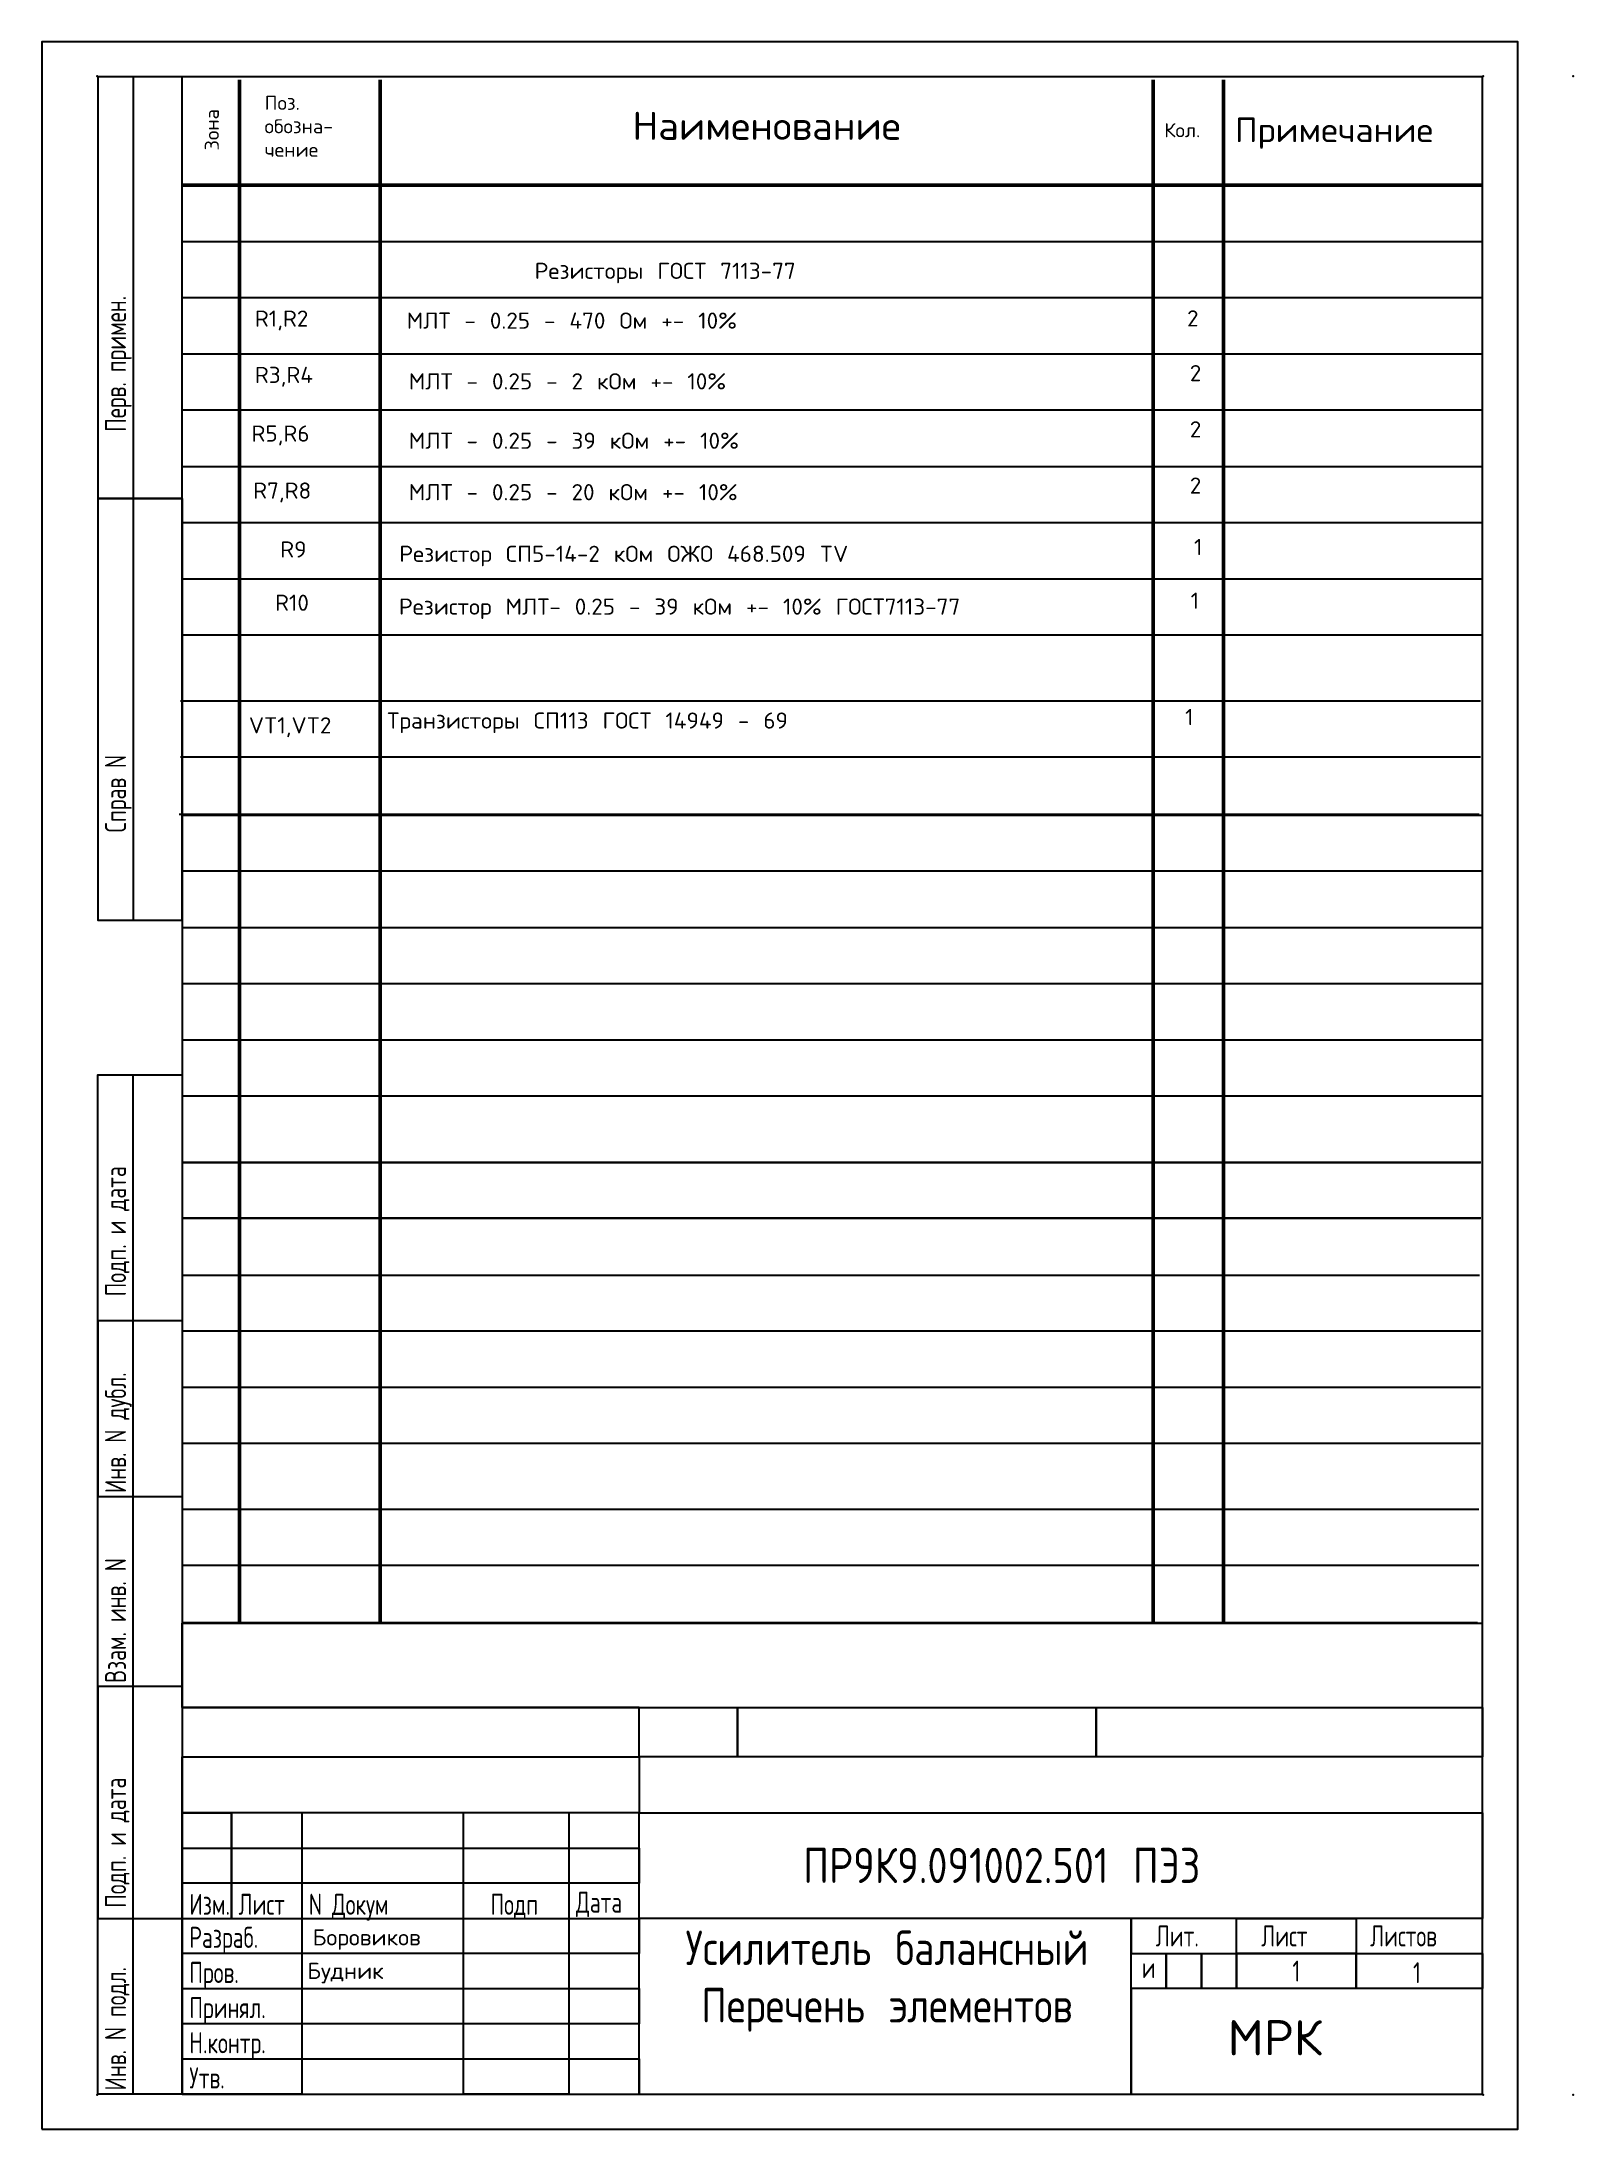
# Model space of a CAD drawing. Header units: inches. Extents: x 743 to 961, y -356 to -59.
import ezdxf
from ezdxf.enums import TextEntityAlignment as Align

# ---------------------------------------------------------------- set-up
doc = ezdxf.new("R2010")
doc.units = ezdxf.units.IN
doc.header["$MEASUREMENT"] = 0
doc.layers.add('FORM', color=5, linetype='Continuous')
doc.layers.add('NEVIDIM', color=1, linetype='Continuous')
doc.styles.add('ESKDUHP', font='simplex.shx', dxfattribs={"width": 0.7})
doc.styles.get("Standard").update_dxf_attribs({"font": 'txt.shx'})
doc.styles.add('TXT5', font='txt.shx', dxfattribs={"width": 0.8, "height": 5})

msp = doc.modelspace()

# ---------------------------------------------------------------- linework, layer by layer
at = {"lineweight": 50}
for p, q in [((771.49, -63.97), (771.49, -283.54)), ((791.49, -63.97), (791.49, -283.54)), ((901.49, -63.97), (901.49, -84.63)), ((911.49, -63.97), (911.49, -88.25)), ((948.32, -78.97), (763.32, -78.97)), ((901.49, -84.63), (901.49, -283.54)), ((911.49, -88.25), (911.49, -283.54))]:
    msp.add_line(p, q, dxfattribs=at)
for p, q in [((771.49, -63.97), (771.49, -78.97)), ((771.49, -78.97), (948.32, -78.97)), ((763.32, -86.97), (948.32, -86.97)), ((948.32, -94.97), (763.32, -94.97)), ((763.32, -102.97), (948.32, -102.97)), ((948.32, -110.97), (763.32, -110.97)), ((763.32, -118.97), (948.32, -118.97)), ((948.32, -126.97), (763.32, -126.97)), ((763.32, -134.97), (948.32, -134.97)), ((948.32, -142.97), (763.32, -142.97)), ((763.08, -152.33), (948.08, -152.33)), ((948.08, -160.33), (763.08, -160.33)), ((947.89, -168.5), (762.89, -168.5)), ((763.37, -168.56), (948.37, -168.56)), ((948.37, -176.56), (763.37, -176.56)), ((763.37, -184.56), (948.37, -184.56)), ((948.37, -192.56), (763.37, -192.56)), ((763.37, -200.56), (948.37, -200.56)), ((948.37, -208.56), (763.37, -208.56)), ((763.36, -217.93), (948.13, -217.93)), ((763.36, -217.98), (948.06, -217.98)), ((948.13, -225.93), (763.36, -225.93)), ((948.06, -225.98), (763.36, -225.98)), ((947.94, -234.09), (763.36, -234.09)), ((948.06, -241.98), (763.36, -241.98)), ((763.36, -249.98), (948.06, -249.98)), ((948.06, -257.98), (763.36, -257.98)), ((763.36, -267.34), (947.81, -267.34)), ((947.81, -275.34), (763.36, -275.34)), ((947.62, -283.51), (763.36, -283.51)), ((763.36, -295.54), (763.36, -283.54)), ((763.36, -283.54), (948.36, -283.54))]:
    msp.add_line(p, q)
at = {"color": 0}
for p in [(948.46, -350.64), (961.26, -350.64)]:
    msp.add_point(p, dxfattribs=at)
at = {"layer": 'FORM', "color": 0}
for points in [[(743.36, -355.54), (953.36, -355.54), (953.36, -58.54), (743.36, -58.54)], [(948.36, -63.54), (751.36, -63.54), (751.36, -183.54), (763.36, -183.54), (763.36, -63.54), (756.36, -63.54), (756.36, -183.54), (763.36, -183.54), (763.36, -123.54), (751.36, -123.54), (763.36, -123.54), (763.36, -350.54), (751.36, -350.54), (751.36, -205.54), (751.36, -205.54), (763.36, -205.54), (763.36, -350.54), (756.36, -350.54), (756.36, -205.54), (763.36, -205.54), (763.36, -240.54), (751.36, -240.54), (751.36, -265.54), (763.36, -265.54), (763.36, -292.54), (751.36, -292.54), (751.36, -325.54), (763.36, -325.54), (763.36, -350.54), (948.36, -350.54), (948.36, -335.54), (898.36, -335.54), (898.36, -350.54), (898.36, -330.54), (903.36, -330.54), (903.36, -335.54), (903.36, -330.54), (908.36, -330.54), (908.36, -335.54), (908.36, -330.54), (913.36, -330.54), (913.36, -335.54), (913.36, -330.54), (930.36, -330.54), (930.36, -335.54), (930.36, -330.54), (948.36, -330.54), (948.36, -335.54), (948.36, -325.54), (930.36, -325.54), (930.36, -330.54), (913.36, -330.54), (913.36, -325.54), (930.36, -325.54), (898.36, -325.54), (898.36, -330.54), (898.36, -325.54), (828.36, -325.54), (828.36, -310.54), (948.36, -310.54), (948.36, -325.54), (948.36, -295.54), (948.36, -302.54), (828.36, -302.54), (828.36, -310.54), (763.36, -310.54), (763.36, -315.54), (828.36, -315.54), (828.36, -320.54), (763.36, -320.54), (763.36, -325.54), (828.36, -325.54), (828.36, -330.54), (763.36, -330.54), (763.36, -335.54), (828.36, -335.54), (828.36, -340.54), (763.36, -340.54), (763.36, -345.54), (828.36, -345.54), (828.36, -350.54), (828.36, -310.54), (818.36, -310.54), (818.36, -350.54), (803.36, -350.54), (803.36, -310.54), (780.36, -310.54), (780.36, -350.54), (763.36, -350.54), (763.36, -310.54), (770.36, -310.54), (770.36, -325.54), (770.36, -310.54), (763.36, -310.54), (763.36, -302.54), (828.36, -302.54), (828.36, -295.54), (763.36, -295.54), (842.36, -295.54), (842.36, -302.54), (842.36, -295.54), (893.36, -295.54), (893.36, -302.54), (893.36, -295.54), (948.36, -295.54)]]:
    msp.add_lwpolyline(points, close=True, dxfattribs=at)
at = {"layer": 'NEVIDIM', "color": 0, "linetype": 'Continuous'}
for p in [(751.26, -63.44), (948.46, -63.44), (961.26, -63.44), (751.26, -350.64)]:
    msp.add_point(p, dxfattribs=at)

# ---------------------------------------------------------------- texts
at = {"color": 0, "style": 'ESKDUHP', "width": 0.7}
for s, p in [('Перв. примен.', (755.36, -114.04)), ('Справ N', (755.36, -171.04)), ('Подп. и дата', (755.36, -237.04)), ('Инв. N дубл.', (755.36, -265.04)), ('Взам. инв. N', (755.36, -292.04)), ('Подп. и дата', (755.36, -324.04)), ('Инв. N подл.', (755.36, -350.04))]:
    msp.add_text(s, height=3, rotation=90, dxfattribs=at).set_placement(p)
for s, p in [('Изм.', (764.36, -325.04)), ('Лист', (771.36, -325.04)), ('N Докум', (781.36, -325.04)), ('Подп', (807.21, -325.04)), ('Дата', (819.36, -324.74)), ('Лит.', (901.86, -329.54)), ('Лист', (916.86, -329.54)), ('Листов', (932.36, -329.54)), ('Разраб.', (764.36, -329.74)), ('Пров.', (764.36, -334.74)), ('и', (899.86, -334.04)), ('Принял.', (764.36, -339.74)), ('Н.контр.', (764.36, -344.74)), ('Утв.', (764.36, -349.74))]:
    msp.add_text(s, height=3, dxfattribs=at).set_placement(p)
for p in [(921.86, -334.54), (939.02, -334.77)]:
    msp.add_text('1', height=3, dxfattribs=at).set_placement(p, align=Align.CENTER)
at = {"attachment_point": 1}
for s, width, gutter_width, heights, insert, char_height in [('Поз.\\Pобозна-\\Pчение', 12, 20, [0], (775.06, -66.24), 2), ('\\pxsm1,qc;Наименование', 110, 20, [15], (791.49, -68.5), 4), ('Кол.', 7, 20, [0], (903.07, -70.13), 2), ('Примечание', 20, 20, [1.83], (913.12, -69.33), 3.5), ('Резисторы ГОСТ 7113-77', 110, 25, [0], (813.48, -89.99), 2.3), ('R1,R2', 20, 25, [0], (773.68, -96.78), 2.3), ('{\\H0.575x;  МЛТ - 0.25 - 470 Ом +- 10%} ', 110, 25, [0], (791.31, -97.07), 4), ('\\pxqc;2', 10, 25, [0], (902.13, -96.75), 2.3), ('R3,R4', 20, 25, [0], (773.68, -104.79), 2.3), ('\\pxql;  МЛТ - 0.25 - 2 кОм +- 10% ', 110, 25, [0], (791.61, -105.71), 2.3), ('\\pxqc;2', 10, 25, [0], (902.52, -104.54), 2.3), ('\\pxqc;2', 10, 25, [0], (902.52, -112.54), 2.3), ('R5,R6', 20, 25, [0], (773.2, -113.14), 2.3), ('\\pxql;{\\H0.575x;  МЛТ - 0.25 - 39 кОм +- 10%} ', 110, 25, [0], (791.61, -114.16), 4), ('R7,R8', 20, 25, [0], (773.44, -121.25), 2.3), ('\\pxql;{\\H0.575x;  МЛТ - 0.25 - 20 кОм +- 10%} ', 110, 25, [0], (791.61, -121.48), 4), ('\\pxqc;2', 10, 25, [0], (902.52, -120.54), 2.3), ('R9', 20, 25, [0], (777.29, -129.63), 2.3), ('\\pxql;{\\H0.76667x;Резистор СП5-14-2 кОм ОЖО 468.509 TV\\fISOCPEUR|b0|i1|c204|p34;\\W0.9;  } ', 110, 25, [0], (794.22, -130.25), 3), ('\\pxqc;1', 10, 25, [0], (902.9, -129.27), 2.3), ('R10', 20, 25, [0], (776.55, -137.21), 2.3), ('\\pxql;Резистор МЛТ- 0.25 - 39 кОм +- 10% ГОСТ7113-77{\\fISOCPEUR|b0|i1|c204|p34;\\W0.9;  } ', 110, 25, [0], (794.17, -137.76), 2.3), ('\\pxqc;1', 10, 25, [0], (902.42, -136.91), 2.3), ('Транзисторы СП113 ГОСТ 14949 - 69', 110, 1, [0], (792.52, -153.97), 2.3), ('\\pxqc;1', 8.1737, 25, [0], (902.55, -153.47), 2.3), ('VT1,VT2', 20, 25, [0], (772.83, -154.66), 2.3), ('Боровиков', 23, 1, [0], (781.9, -327.09), 2.3), ('Будник', 23, 1, [0], (781.13, -331.86), 2.3), ('МРК', 50, 1, [0], (912.1, -340.02), 5)]:
    msp.add_mtext_dynamic_manual_height_columns(s, width=width, gutter_width=gutter_width, heights=heights, dxfattribs=dict(at, insert=insert, char_height=char_height))
at = {"insert": (766.56, -74), "char_height": 2, "attachment_point": 1, "rotation": 90}
msp.add_mtext_dynamic_manual_height_columns('Зона', width=14.9872, gutter_width=20, heights=[0], dxfattribs=at)
at = {"attachment_point": 1, "style": 'TXT5'}
for s, width, insert, char_height in [('ПР9К9.091002.501 ПЭ3', 120, (851.69, -315.51), 5), ('\\pxqc;Усилитель балансный\\PПеречень элементов', 70, (828.61, -327.28), 4.9)]:
    msp.add_mtext_dynamic_manual_height_columns(s, width=width, gutter_width=1, heights=[0], dxfattribs=dict(at, insert=insert, char_height=char_height))

doc.saveas('drawing.dxf')
